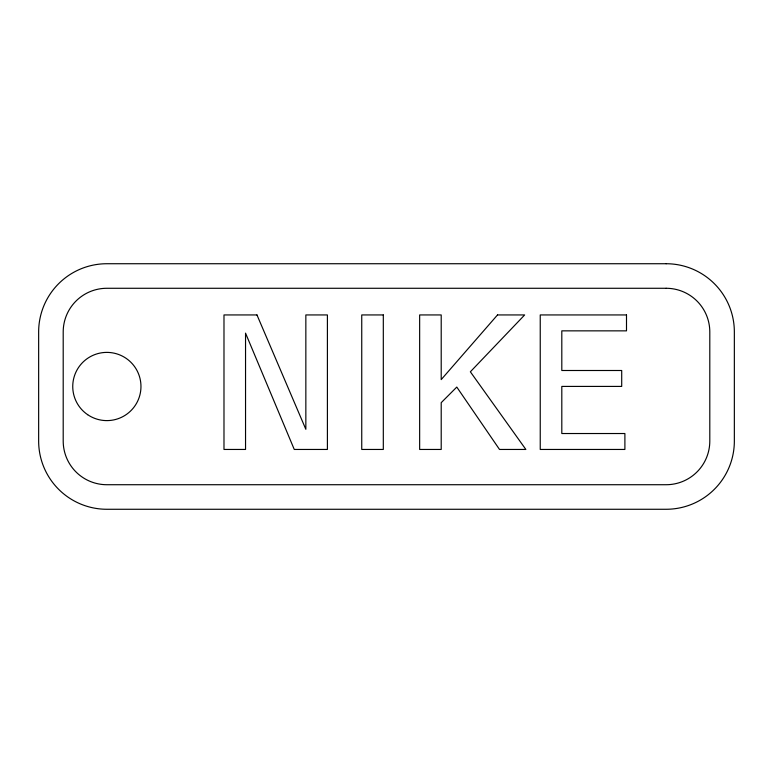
<?xml version="1.0" encoding="UTF-8"?>
<svg xmlns="http://www.w3.org/2000/svg" width="773" height="773" viewBox="0 0 773 773"><rect width="100%" height="100%" fill="white"/><g stroke="black" fill="none" stroke-linecap="round" stroke-linejoin="round"><path stroke-width="1.16" d="M497.512 314.94L441.209 379.591L441.209 314.94L419.652 314.94L419.652 449.451L441.209 449.451L441.209 402.665L456.785 387.07L499.513 449.451L525.862 449.451L470.361 371.794L524.664 314.94L497.512 314.94M666.142 263.728L106.858 263.728A68.208 68.208 0 0 0 38.65 331.936L38.65 441.064A68.208 68.208 0 0 0 106.858 509.272L666.142 509.272A68.208 68.208 0 0 0 734.35 441.064L734.35 331.936A68.208 68.208 0 0 0 666.142 263.728M666.142 288.281L106.858 288.281A43.655 43.655 0 0 0 63.202 331.936L63.202 441.064A43.655 43.655 0 0 0 106.858 484.719L666.142 484.719A43.655 43.655 0 0 0 709.798 441.064L709.798 331.936A43.655 43.655 0 0 0 666.142 288.281M256.965 314.94L223.986 314.94L223.986 449.451L245.543 449.451L245.543 333.134L294.262 449.451L327.404 449.451L327.404 314.94L305.847 314.94L305.847 429.305L256.965 314.94M383.311 314.94L361.745 314.94L361.745 449.451L383.311 449.451L383.311 314.94M626.497 314.94L540.24 314.94L540.24 449.451L624.893 449.451L624.893 433.527L561.807 433.527L561.807 386.413L621.705 386.413L621.705 370.499L561.807 370.499L561.807 330.854L626.497 330.854L626.497 314.94M87.658 414.686A34.099 34.099 0 0 0 140.87 389.032A34.099 34.099 0 0 0 92.035 355.783A34.099 34.099 0 0 0 87.658 414.686"/></g></svg>
